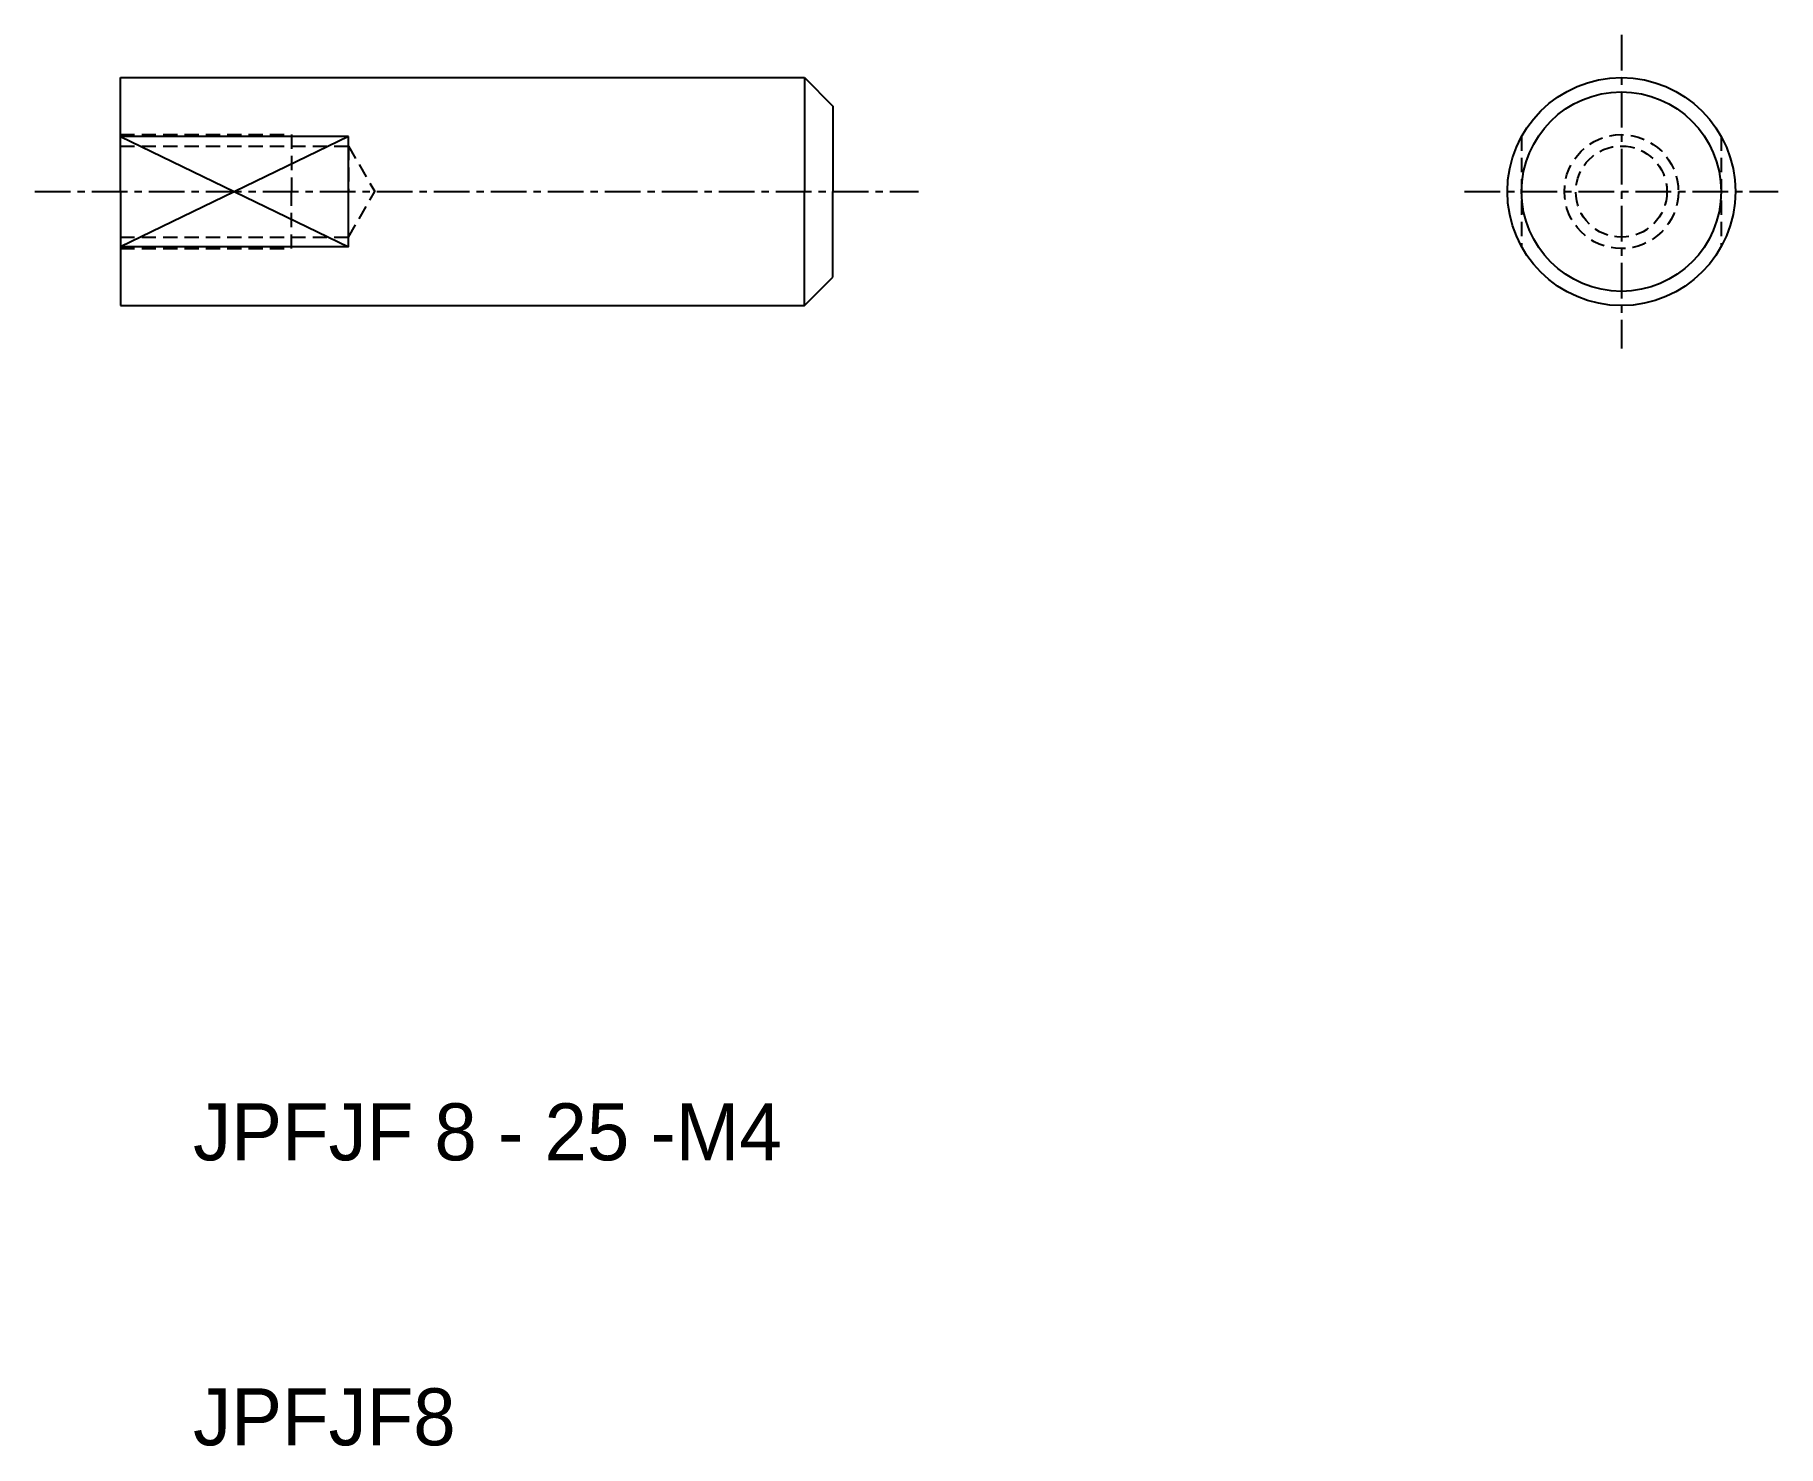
# Model space of a CAD drawing. Extents: x 209.4 to 270.5, y 118.1 to 167.7.
import ezdxf

# ---------------------------------------------------------------- set-up
doc = ezdxf.new("R2010")
doc.units = 0
doc.linetypes.add('CENTER', pattern=[2, 1.25, -0.25, 0.25, -0.25])
doc.linetypes.add('DASHED', pattern=[0.75, 0.5, -0.25])
doc.layers.get('0').update_dxf_attribs({"linetype": 'CONTINUOUS'})
doc.layers.add('CENTER', color=1, linetype='CENTER')

msp = doc.modelspace()

# ---------------------------------------------------------------- linework, layer by layer
at = {"color": 7, "linetype": 'CONTINUOUS'}
for p, q in [((212.362, 166.154), (236.362, 166.154)), ((212.362, 162.154), (212.362, 166.154)), ((236.362, 166.154), (236.362, 162.154)), ((237.362, 165.154), (237.362, 162.154)), ((220.362, 164.09), (212.362, 164.09)), ((220.362, 164.09), (212.362, 160.217)), ((212.362, 164.09), (220.362, 160.217)), ((220.362, 160.217), (220.362, 164.09)), ((212.362, 162.154), (212.362, 158.154)), ((236.362, 158.154), (236.362, 162.154)), ((237.362, 159.154), (237.362, 162.154)), ((220.362, 160.217), (212.362, 160.217)), ((236.362, 158.154), (237.362, 159.154)), ((212.362, 158.154), (236.362, 158.154))]:
    msp.add_line(p, q, dxfattribs=at)
msp.add_line((236.362, 166.154), (237.362, 165.154))
at = {"color": 3, "linetype": 'DASHED'}
for p, q in [((212.362, 164.154), (218.362, 164.154)), ((218.362, 164.154), (218.362, 162.154)), ((261.531, 164.09), (261.531, 160.217)), ((268.531, 164.09), (268.531, 160.217)), ((212.362, 163.754), (220.362, 163.754)), ((220.362, 163.754), (220.362, 162.154)), ((220.362, 163.754), (221.286, 162.154)), ((218.362, 160.154), (218.362, 162.154)), ((220.362, 160.554), (220.362, 162.154)), ((220.362, 160.554), (221.286, 162.154)), ((212.362, 160.554), (220.362, 160.554)), ((212.362, 160.154), (218.362, 160.154))]:
    msp.add_line(p, q, dxfattribs=at)
at = {"color": 7, "linetype": 'CONTINUOUS'}
for radius in [4, 3.5]:
    msp.add_circle((265.031, 162.154), radius, dxfattribs=at)
at = {"color": 3, "linetype": 'DASHED'}
for radius in [2, 1.6]:
    msp.add_circle((265.031, 162.154), radius, dxfattribs=at)
at = {"layer": 'CENTER', "color": 1, "linetype": 'CENTER'}
for p, q in [((265.031, 167.654), (265.031, 156.654)), ((209.362, 162.154), (240.362, 162.154)), ((259.531, 162.154), (270.531, 162.154))]:
    msp.add_line(p, q, dxfattribs=at)

# ---------------------------------------------------------------- texts
at = {"color": 7, "linetype": 'CONTINUOUS'}
for s, p in [('JPFJF 8 - 25 -M4', (214.913, 128.162)), ('JPFJF8', (214.913, 118.162))]:
    msp.add_text(s, height=2, dxfattribs=at).set_placement(p)

doc.saveas('drawing.dxf')
